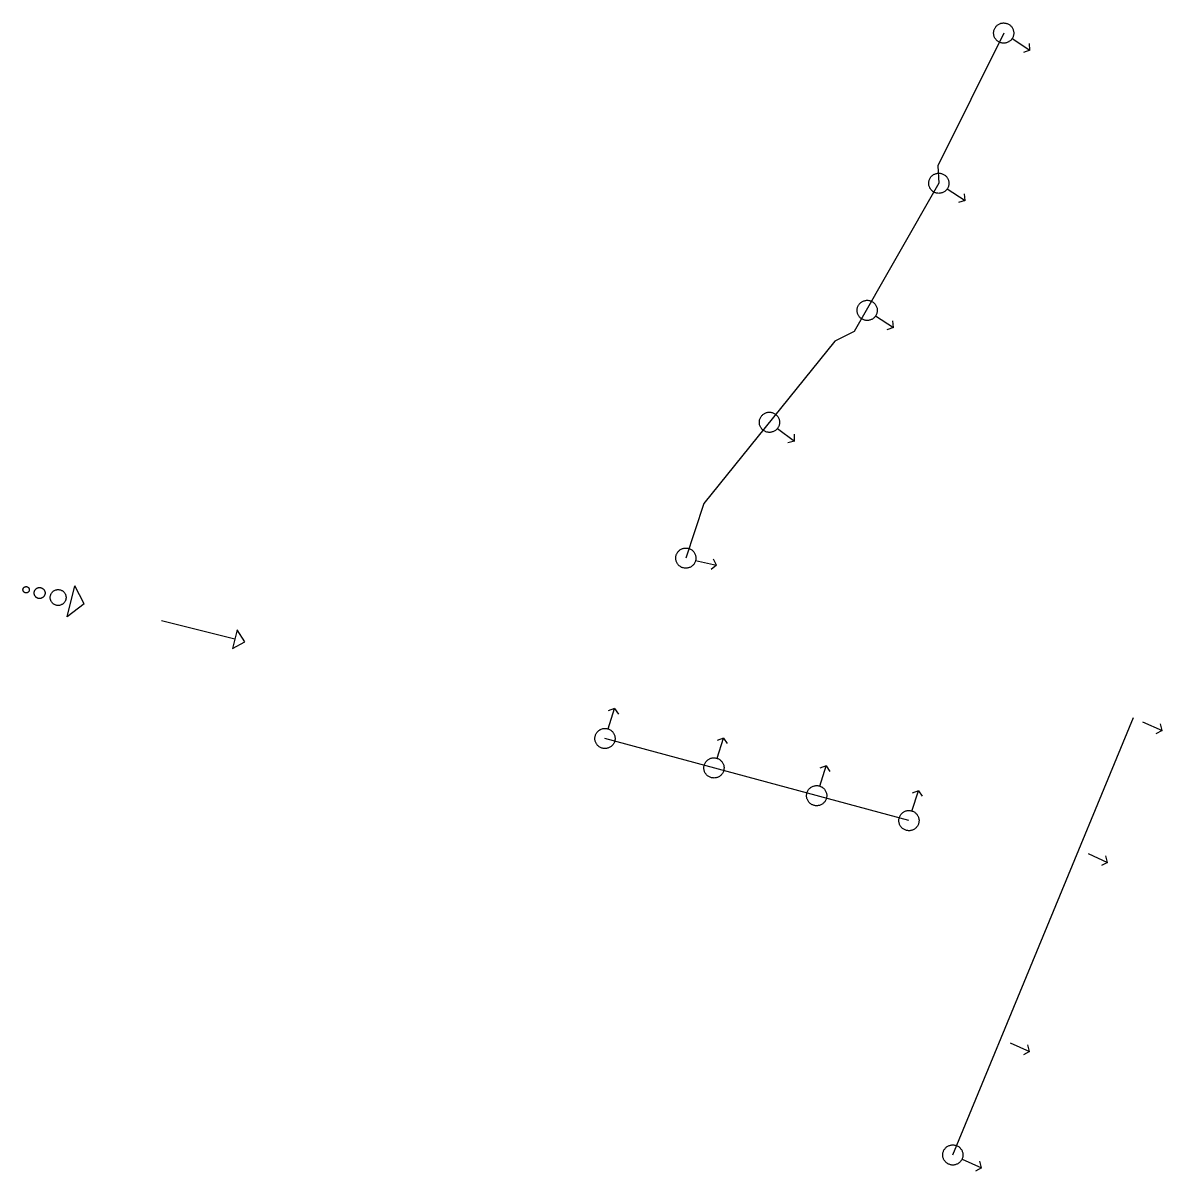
# Model space of a CAD drawing. Header units: inches. Extents: x 21905 to 29562, y 37649 to 43473.
# Drawn here: x 25834.7 to 26186.4, y 41821.8 to 42176.2 of the extents above; entities that cross this region are included whole.
import ezdxf

# ---------------------------------------------------------------- set-up
doc = ezdxf.new("R2010")
doc.units = ezdxf.units.IN
doc.header["$MEASUREMENT"] = 0

msp = doc.modelspace()

# ---------------------------------------------------------------- linework, layer by layer
for points in [[(26140.23, 42174.64), (26140.33, 42174.45), (26140.42, 42174.25), (26140.49, 42174.05), (26140.55, 42173.84), (26140.59, 42173.62), (26140.62, 42173.41), (26140.63, 42173.19), (26140.63, 42172.97), (26140.62, 42172.76), (26140.58, 42172.54), (26140.54, 42172.33), (26140.48, 42172.12), (26140.4, 42171.92), (26140.31, 42171.72), (26140.21, 42171.53), (26140.09, 42171.34), (26139.96, 42171.17), (26139.82, 42171), (26139.67, 42170.85), (26139.5, 42170.7), (26139.33, 42170.57), (26139.15, 42170.45), (26138.96, 42170.34), (26138.77, 42170.25), (26138.56, 42170.17), (26138.36, 42170.1), (26138.14, 42170.05), (26137.93, 42170.02), (26137.71, 42170), (26137.5, 42169.99), (26137.28, 42170), (26137.06, 42170.02), (26136.85, 42170.06), (26136.64, 42170.12), (26136.43, 42170.19), (26136.23, 42170.27), (26136.04, 42170.37), (26135.85, 42170.48), (26135.67, 42170.6), (26135.5, 42170.73), (26135.34, 42170.88), (26135.19, 42171.04), (26135.05, 42171.21), (26134.92, 42171.38), (26134.81, 42171.57), (26134.71, 42171.76), (26134.62, 42171.96), (26134.55, 42172.17), (26134.49, 42172.38), (26134.45, 42172.59), (26134.42, 42172.8), (26134.4, 42173.02), (26134.41, 42173.24), (26134.42, 42173.46), (26134.45, 42173.67), (26134.5, 42173.88), (26134.56, 42174.09), (26134.64, 42174.3), (26134.73, 42174.49), (26134.83, 42174.69), (26134.95, 42174.87), (26135.08, 42175.04), (26135.22, 42175.21), (26135.37, 42175.36), (26135.53, 42175.51), (26135.71, 42175.64), (26135.89, 42175.76), (26136.08, 42175.87), (26136.27, 42175.96), (26136.48, 42176.04), (26136.68, 42176.11), (26136.89, 42176.16), (26137.11, 42176.2), (26137.33, 42176.22), (26137.54, 42176.22), (26137.76, 42176.21), (26137.98, 42176.19), (26138.19, 42176.15), (26138.4, 42176.1), (26138.61, 42176.03), (26138.81, 42175.94), (26139, 42175.85), (26139.19, 42175.74), (26139.37, 42175.61), (26139.54, 42175.48), (26139.7, 42175.33), (26139.85, 42175.17), (26139.99, 42175.01), (26140.12, 42174.83), (26140.23, 42174.64)], [(26137.52, 42173.11), (26117.19, 42132.08), (26117.47, 42126.75), (26091.33, 42081.02), (26085.4, 42077.98), (26044.96, 42027.94), (26039.36, 42011.04)], [(26140.12, 42171.39), (26145.62, 42167.79)], [(26145.62, 42167.79), (26143.62, 42167.12)], [(26145.62, 42167.79), (26145.44, 42169.89)], [(26120.18, 42128.28), (26120.29, 42128.09), (26120.37, 42127.89), (26120.44, 42127.69), (26120.5, 42127.48), (26120.55, 42127.27), (26120.58, 42127.05), (26120.59, 42126.83), (26120.59, 42126.61), (26120.57, 42126.4), (26120.54, 42126.18), (26120.49, 42125.97), (26120.43, 42125.76), (26120.35, 42125.56), (26120.26, 42125.36), (26120.16, 42125.17), (26120.04, 42124.98), (26119.91, 42124.81), (26119.77, 42124.64), (26119.62, 42124.49), (26119.46, 42124.34), (26119.29, 42124.21), (26119.11, 42124.09), (26118.92, 42123.98), (26118.72, 42123.89), (26118.52, 42123.81), (26118.31, 42123.74), (26118.1, 42123.69), (26117.88, 42123.66), (26117.67, 42123.64), (26117.45, 42123.63), (26117.23, 42123.64), (26117.02, 42123.66), (26116.8, 42123.7), (26116.59, 42123.76), (26116.39, 42123.83), (26116.18, 42123.91), (26115.99, 42124.01), (26115.8, 42124.12), (26115.62, 42124.24), (26115.45, 42124.38), (26115.29, 42124.52), (26115.14, 42124.68), (26115, 42124.85), (26114.88, 42125.02), (26114.76, 42125.21), (26114.66, 42125.4), (26114.58, 42125.6), (26114.5, 42125.81), (26114.44, 42126.02), (26114.4, 42126.23), (26114.37, 42126.45), (26114.36, 42126.66), (26114.36, 42126.88), (26114.38, 42127.1), (26114.41, 42127.31), (26114.46, 42127.52), (26114.52, 42127.73), (26114.59, 42127.94), (26114.68, 42128.13), (26114.79, 42128.33), (26114.9, 42128.51), (26115.03, 42128.68), (26115.17, 42128.85), (26115.33, 42129.01), (26115.49, 42129.15), (26115.66, 42129.28), (26115.84, 42129.4), (26116.03, 42129.51), (26116.23, 42129.6), (26116.43, 42129.68), (26116.64, 42129.75), (26116.85, 42129.8), (26117.06, 42129.84), (26117.28, 42129.86), (26117.5, 42129.86), (26117.71, 42129.85), (26117.93, 42129.83), (26118.14, 42129.79), (26118.36, 42129.74), (26118.56, 42129.67), (26118.76, 42129.58), (26118.96, 42129.49), (26119.15, 42129.38), (26119.32, 42129.25), (26119.5, 42129.12), (26119.66, 42128.97), (26119.81, 42128.81), (26119.94, 42128.65), (26120.07, 42128.47), (26120.18, 42128.28)], [(26120.08, 42125.03), (26125.57, 42121.43)], [(26125.57, 42121.43), (26123.58, 42120.76)], [(26125.57, 42121.43), (26125.39, 42123.53)], [(26098.08, 42089.04), (26098.18, 42088.84), (26098.27, 42088.64), (26098.34, 42088.44), (26098.4, 42088.23), (26098.44, 42088.02), (26098.47, 42087.8), (26098.48, 42087.58), (26098.48, 42087.37), (26098.47, 42087.15), (26098.43, 42086.93), (26098.39, 42086.72), (26098.33, 42086.51), (26098.25, 42086.31), (26098.16, 42086.11), (26098.06, 42085.92), (26097.94, 42085.74), (26097.81, 42085.56), (26097.67, 42085.4), (26097.52, 42085.24), (26097.35, 42085.1), (26097.18, 42084.96), (26097, 42084.84), (26096.81, 42084.74), (26096.61, 42084.64), (26096.41, 42084.56), (26096.2, 42084.5), (26095.99, 42084.45), (26095.78, 42084.41), (26095.56, 42084.39), (26095.34, 42084.38), (26095.13, 42084.39), (26094.91, 42084.42), (26094.7, 42084.45), (26094.49, 42084.51), (26094.28, 42084.58), (26094.08, 42084.66), (26093.88, 42084.76), (26093.7, 42084.87), (26093.52, 42084.99), (26093.35, 42085.13), (26093.19, 42085.27), (26093.04, 42085.43), (26092.9, 42085.6), (26092.77, 42085.78), (26092.66, 42085.96), (26092.56, 42086.15), (26092.47, 42086.35), (26092.4, 42086.56), (26092.34, 42086.77), (26092.3, 42086.98), (26092.27, 42087.2), (26092.25, 42087.41), (26092.25, 42087.63), (26092.27, 42087.85), (26092.3, 42088.06), (26092.35, 42088.28), (26092.41, 42088.48), (26092.49, 42088.69), (26092.58, 42088.89), (26092.68, 42089.08), (26092.8, 42089.26), (26092.93, 42089.44), (26093.07, 42089.6), (26093.22, 42089.76), (26093.38, 42089.9), (26093.56, 42090.03), (26093.74, 42090.15), (26093.93, 42090.26), (26094.12, 42090.36), (26094.32, 42090.44), (26094.53, 42090.5), (26094.74, 42090.55), (26094.96, 42090.59), (26095.17, 42090.61), (26095.39, 42090.61), (26095.61, 42090.61), (26095.83, 42090.58), (26096.04, 42090.54), (26096.25, 42090.49), (26096.46, 42090.42), (26096.66, 42090.34), (26096.85, 42090.24), (26097.04, 42090.13), (26097.22, 42090.01), (26097.39, 42089.87), (26097.55, 42089.72), (26097.7, 42089.57), (26097.84, 42089.4), (26097.97, 42089.22), (26098.08, 42089.04)], [(26097.97, 42085.78), (26103.47, 42082.18)], [(26103.47, 42082.18), (26101.47, 42081.51)], [(26103.47, 42082.18), (26103.29, 42084.28)], [(26067.98, 42054.33), (26068.07, 42054.13), (26068.14, 42053.93), (26068.2, 42053.72), (26068.25, 42053.51), (26068.28, 42053.29), (26068.3, 42053.07), (26068.3, 42052.86), (26068.28, 42052.64), (26068.25, 42052.42), (26068.21, 42052.21), (26068.15, 42052), (26068.07, 42051.8), (26067.98, 42051.6), (26067.88, 42051.41), (26067.77, 42051.22), (26067.64, 42051.05), (26067.5, 42050.88), (26067.35, 42050.72), (26067.19, 42050.58), (26067.02, 42050.44), (26066.84, 42050.32), (26066.65, 42050.21), (26066.45, 42050.12), (26066.25, 42050.03), (26066.04, 42049.97), (26065.83, 42049.91), (26065.62, 42049.88), (26065.4, 42049.85), (26065.19, 42049.84), (26064.97, 42049.85), (26064.75, 42049.87), (26064.54, 42049.91), (26064.33, 42049.96), (26064.12, 42050.03), (26063.92, 42050.11), (26063.72, 42050.21), (26063.53, 42050.32), (26063.35, 42050.44), (26063.18, 42050.57), (26063.02, 42050.72), (26062.87, 42050.87), (26062.73, 42051.04), (26062.6, 42051.21), (26062.48, 42051.4), (26062.38, 42051.59), (26062.29, 42051.79), (26062.22, 42051.99), (26062.16, 42052.2), (26062.11, 42052.42), (26062.08, 42052.63), (26062.07, 42052.85), (26062.07, 42053.07), (26062.08, 42053.28), (26062.11, 42053.5), (26062.16, 42053.71), (26062.22, 42053.92), (26062.29, 42054.12), (26062.38, 42054.32), (26062.48, 42054.52), (26062.6, 42054.7), (26062.72, 42054.88), (26062.86, 42055.04), (26063.01, 42055.2), (26063.17, 42055.35), (26063.35, 42055.48), (26063.53, 42055.6), (26063.71, 42055.71), (26063.91, 42055.81), (26064.11, 42055.89), (26064.32, 42055.96), (26064.53, 42056.01), (26064.74, 42056.05), (26064.96, 42056.07), (26065.18, 42056.08), (26065.39, 42056.07), (26065.61, 42056.05), (26065.83, 42056.01), (26066.04, 42055.96), (26066.24, 42055.89), (26066.44, 42055.81), (26066.64, 42055.72), (26066.83, 42055.61), (26067.01, 42055.49), (26067.18, 42055.35), (26067.34, 42055.21), (26067.49, 42055.05), (26067.63, 42054.88), (26067.76, 42054.71), (26067.88, 42054.52), (26067.98, 42054.33)], [(26067.67, 42051.09), (26072.94, 42047.17)], [(26072.94, 42047.17), (26070.91, 42046.62)], [(26072.94, 42047.17), (26072.89, 42049.27)], [(26041.38, 42013.42), (26041.54, 42013.27), (26041.69, 42013.11), (26041.83, 42012.95), (26041.96, 42012.77), (26042.07, 42012.58), (26042.17, 42012.39), (26042.26, 42012.19), (26042.33, 42011.99), (26042.39, 42011.78), (26042.44, 42011.57), (26042.47, 42011.35), (26042.48, 42011.13), (26042.48, 42010.91), (26042.46, 42010.7), (26042.43, 42010.48), (26042.39, 42010.27), (26042.32, 42010.06), (26042.25, 42009.86), (26042.16, 42009.66), (26042.06, 42009.47), (26041.94, 42009.28), (26041.81, 42009.11), (26041.67, 42008.94), (26041.52, 42008.79), (26041.36, 42008.64), (26041.19, 42008.51), (26041, 42008.39), (26040.82, 42008.28), (26040.62, 42008.18), (26040.42, 42008.1), (26040.21, 42008.04), (26040, 42007.99), (26039.79, 42007.95), (26039.57, 42007.93), (26039.35, 42007.92), (26039.13, 42007.93), (26038.92, 42007.95), (26038.7, 42007.99), (26038.49, 42008.04), (26038.29, 42008.11), (26038.08, 42008.19), (26037.89, 42008.29), (26037.7, 42008.4), (26037.52, 42008.52), (26037.35, 42008.66), (26037.19, 42008.8), (26037.04, 42008.96), (26036.9, 42009.13), (26036.77, 42009.3), (26036.66, 42009.49), (26036.56, 42009.68), (26036.47, 42009.88), (26036.4, 42010.09), (26036.34, 42010.29), (26036.29, 42010.51), (26036.26, 42010.72), (26036.25, 42010.94), (26036.25, 42011.16), (26036.27, 42011.37), (26036.3, 42011.59), (26036.34, 42011.8), (26036.4, 42012.01), (26036.48, 42012.22), (26036.57, 42012.41), (26036.67, 42012.61), (26036.79, 42012.79), (26036.92, 42012.97), (26037.06, 42013.13), (26037.21, 42013.29), (26037.37, 42013.43), (26037.54, 42013.57), (26037.72, 42013.69), (26037.91, 42013.79), (26038.11, 42013.89), (26038.31, 42013.97), (26038.52, 42014.04), (26038.73, 42014.09), (26038.94, 42014.12), (26039.16, 42014.15), (26039.38, 42014.15), (26039.59, 42014.14), (26039.81, 42014.12), (26040.02, 42014.08), (26040.24, 42014.03), (26040.44, 42013.96), (26040.64, 42013.88), (26040.84, 42013.78), (26041.03, 42013.67), (26041.21, 42013.55), (26041.38, 42013.42)], [(26042.4, 42010.33), (26048.8, 42008.85)], [(26048.8, 42008.85), (26047.16, 42007.53)], [(26048.8, 42008.85), (26047.9, 42010.75)], [(25836.66, 42001.27), (25836.65, 42001.2), (25836.65, 42001.13), (25836.63, 42001.06), (25836.62, 42001), (25836.6, 42000.93), (25836.57, 42000.87), (25836.54, 42000.81), (25836.51, 42000.75), (25836.47, 42000.69), (25836.43, 42000.64), (25836.38, 42000.59), (25836.33, 42000.54), (25836.28, 42000.5), (25836.22, 42000.46), (25836.17, 42000.42), (25836.11, 42000.39), (25836.04, 42000.36), (25835.98, 42000.34), (25835.91, 42000.32), (25835.85, 42000.3), (25835.78, 42000.29), (25835.71, 42000.29), (25835.64, 42000.29), (25835.58, 42000.29), (25835.51, 42000.3), (25835.44, 42000.32), (25835.38, 42000.34), (25835.31, 42000.36), (25835.25, 42000.39), (25835.19, 42000.42), (25835.13, 42000.46), (25835.08, 42000.5), (25835.02, 42000.54), (25834.97, 42000.59), (25834.93, 42000.64), (25834.89, 42000.69), (25834.85, 42000.75), (25834.81, 42000.81), (25834.78, 42000.87), (25834.76, 42000.93), (25834.74, 42001), (25834.72, 42001.06), (25834.71, 42001.13), (25834.7, 42001.2), (25834.7, 42001.27), (25834.7, 42001.34), (25834.71, 42001.4), (25834.72, 42001.47), (25834.74, 42001.54), (25834.76, 42001.6), (25834.78, 42001.67), (25834.81, 42001.73), (25834.85, 42001.79), (25834.89, 42001.84), (25834.93, 42001.9), (25834.97, 42001.95), (25835.02, 42001.99), (25835.08, 42002.04), (25835.13, 42002.08), (25835.19, 42002.11), (25835.25, 42002.15), (25835.31, 42002.17), (25835.38, 42002.2), (25835.44, 42002.22), (25835.51, 42002.23), (25835.58, 42002.24), (25835.64, 42002.24), (25835.71, 42002.24), (25835.78, 42002.24), (25835.85, 42002.23), (25835.91, 42002.22), (25835.98, 42002.2), (25836.04, 42002.17), (25836.11, 42002.15), (25836.17, 42002.11), (25836.22, 42002.08), (25836.28, 42002.04), (25836.33, 42001.99), (25836.38, 42001.95), (25836.43, 42001.9), (25836.47, 42001.84), (25836.51, 42001.79), (25836.54, 42001.73), (25836.57, 42001.67), (25836.6, 42001.6), (25836.62, 42001.54), (25836.63, 42001.47), (25836.65, 42001.4), (25836.65, 42001.34), (25836.66, 42001.27)], [(25836.66, 42001.27), (25836.65, 42001.2), (25836.65, 42001.13), (25836.63, 42001.06), (25836.62, 42001), (25836.6, 42000.93), (25836.57, 42000.87), (25836.54, 42000.81), (25836.51, 42000.75), (25836.47, 42000.69), (25836.43, 42000.64), (25836.38, 42000.59), (25836.33, 42000.54), (25836.28, 42000.5), (25836.22, 42000.46), (25836.17, 42000.42), (25836.11, 42000.39), (25836.04, 42000.36), (25835.98, 42000.34), (25835.91, 42000.32), (25835.85, 42000.3), (25835.78, 42000.29), (25835.71, 42000.29), (25835.64, 42000.29), (25835.58, 42000.29), (25835.51, 42000.3), (25835.44, 42000.32), (25835.38, 42000.34), (25835.31, 42000.36), (25835.25, 42000.39), (25835.19, 42000.42), (25835.13, 42000.46), (25835.08, 42000.5), (25835.02, 42000.54), (25834.97, 42000.59), (25834.93, 42000.64), (25834.89, 42000.69), (25834.85, 42000.75), (25834.81, 42000.81), (25834.78, 42000.87), (25834.76, 42000.93), (25834.74, 42001), (25834.72, 42001.06), (25834.71, 42001.13), (25834.7, 42001.2), (25834.7, 42001.27), (25834.7, 42001.34), (25834.71, 42001.4), (25834.72, 42001.47), (25834.74, 42001.54), (25834.76, 42001.6), (25834.78, 42001.67), (25834.81, 42001.73), (25834.85, 42001.79), (25834.89, 42001.84), (25834.93, 42001.9), (25834.97, 42001.95), (25835.02, 42001.99), (25835.08, 42002.04), (25835.13, 42002.08), (25835.19, 42002.11), (25835.25, 42002.15), (25835.31, 42002.17), (25835.38, 42002.2), (25835.44, 42002.22), (25835.51, 42002.23), (25835.58, 42002.24), (25835.64, 42002.24), (25835.71, 42002.24), (25835.78, 42002.24), (25835.85, 42002.23), (25835.91, 42002.22), (25835.98, 42002.2), (25836.04, 42002.17), (25836.11, 42002.15), (25836.17, 42002.11), (25836.22, 42002.08), (25836.28, 42002.04), (25836.33, 42001.99), (25836.38, 42001.95), (25836.43, 42001.9), (25836.47, 42001.84), (25836.51, 42001.79), (25836.54, 42001.73), (25836.57, 42001.67), (25836.6, 42001.6), (25836.62, 42001.54), (25836.63, 42001.47), (25836.65, 42001.4), (25836.65, 42001.34), (25836.66, 42001.27)], [(25841.53, 42000.26), (25841.52, 42000.14), (25841.51, 42000.03), (25841.49, 41999.91), (25841.46, 41999.8), (25841.42, 41999.68), (25841.38, 41999.58), (25841.33, 41999.47), (25841.27, 41999.37), (25841.2, 41999.27), (25841.13, 41999.18), (25841.05, 41999.09), (25840.97, 41999.01), (25840.88, 41998.93), (25840.78, 41998.86), (25840.68, 41998.8), (25840.58, 41998.75), (25840.47, 41998.7), (25840.36, 41998.66), (25840.25, 41998.62), (25840.13, 41998.6), (25840.02, 41998.58), (25839.9, 41998.58), (25839.78, 41998.58), (25839.66, 41998.58), (25839.55, 41998.6), (25839.43, 41998.62), (25839.32, 41998.66), (25839.21, 41998.7), (25839.1, 41998.75), (25839, 41998.8), (25838.9, 41998.86), (25838.8, 41998.93), (25838.71, 41999.01), (25838.63, 41999.09), (25838.55, 41999.18), (25838.47, 41999.27), (25838.41, 41999.37), (25838.35, 41999.47), (25838.3, 41999.58), (25838.25, 41999.68), (25838.22, 41999.8), (25838.19, 41999.91), (25838.17, 42000.03), (25838.16, 42000.14), (25838.15, 42000.26), (25838.16, 42000.38), (25838.17, 42000.5), (25838.19, 42000.61), (25838.22, 42000.73), (25838.25, 42000.84), (25838.3, 42000.95), (25838.35, 42001.05), (25838.41, 42001.16), (25838.47, 42001.25), (25838.55, 42001.35), (25838.63, 42001.43), (25838.71, 42001.52), (25838.8, 42001.59), (25838.9, 42001.66), (25839, 42001.72), (25839.1, 42001.78), (25839.21, 42001.83), (25839.32, 42001.87), (25839.43, 42001.9), (25839.55, 42001.92), (25839.66, 42001.94), (25839.78, 42001.95), (25839.9, 42001.95), (25840.02, 42001.94), (25840.13, 42001.92), (25840.25, 42001.9), (25840.36, 42001.87), (25840.47, 42001.83), (25840.58, 42001.78), (25840.68, 42001.72), (25840.78, 42001.66), (25840.88, 42001.59), (25840.97, 42001.52), (25841.05, 42001.43), (25841.13, 42001.35), (25841.2, 42001.25), (25841.27, 42001.16), (25841.33, 42001.05), (25841.38, 42000.95), (25841.42, 42000.84), (25841.46, 42000.73), (25841.49, 42000.61), (25841.51, 42000.5), (25841.52, 42000.38), (25841.53, 42000.26)], [(25841.53, 42000.26), (25841.52, 42000.14), (25841.51, 42000.03), (25841.49, 41999.91), (25841.46, 41999.8), (25841.42, 41999.68), (25841.38, 41999.58), (25841.33, 41999.47), (25841.27, 41999.37), (25841.2, 41999.27), (25841.13, 41999.18), (25841.05, 41999.09), (25840.97, 41999.01), (25840.88, 41998.93), (25840.78, 41998.86), (25840.68, 41998.8), (25840.58, 41998.75), (25840.47, 41998.7), (25840.36, 41998.66), (25840.25, 41998.62), (25840.13, 41998.6), (25840.02, 41998.58), (25839.9, 41998.58), (25839.78, 41998.58), (25839.66, 41998.58), (25839.55, 41998.6), (25839.43, 41998.62), (25839.32, 41998.66), (25839.21, 41998.7), (25839.1, 41998.75), (25839, 41998.8), (25838.9, 41998.86), (25838.8, 41998.93), (25838.71, 41999.01), (25838.63, 41999.09), (25838.55, 41999.18), (25838.47, 41999.27), (25838.41, 41999.37), (25838.35, 41999.47), (25838.3, 41999.58), (25838.25, 41999.68), (25838.22, 41999.8), (25838.19, 41999.91), (25838.17, 42000.03), (25838.16, 42000.14), (25838.15, 42000.26), (25838.16, 42000.38), (25838.17, 42000.5), (25838.19, 42000.61), (25838.22, 42000.73), (25838.25, 42000.84), (25838.3, 42000.95), (25838.35, 42001.05), (25838.41, 42001.16), (25838.47, 42001.25), (25838.55, 42001.35), (25838.63, 42001.43), (25838.71, 42001.52), (25838.8, 42001.59), (25838.9, 42001.66), (25839, 42001.72), (25839.1, 42001.78), (25839.21, 42001.83), (25839.32, 42001.87), (25839.43, 42001.9), (25839.55, 42001.92), (25839.66, 42001.94), (25839.78, 42001.95), (25839.9, 42001.95), (25840.02, 42001.94), (25840.13, 42001.92), (25840.25, 42001.9), (25840.36, 42001.87), (25840.47, 42001.83), (25840.58, 42001.78), (25840.68, 42001.72), (25840.78, 42001.66), (25840.88, 42001.59), (25840.97, 42001.52), (25841.05, 42001.43), (25841.13, 42001.35), (25841.2, 42001.25), (25841.27, 42001.16), (25841.33, 42001.05), (25841.38, 42000.95), (25841.42, 42000.84), (25841.46, 42000.73), (25841.49, 42000.61), (25841.51, 42000.5), (25841.52, 42000.38), (25841.53, 42000.26)], [(25848.02, 41998.88), (25848.01, 41998.71), (25847.99, 41998.54), (25847.96, 41998.37), (25847.92, 41998.2), (25847.87, 41998.04), (25847.8, 41997.88), (25847.73, 41997.73), (25847.64, 41997.58), (25847.55, 41997.44), (25847.44, 41997.3), (25847.33, 41997.18), (25847.21, 41997.06), (25847.07, 41996.95), (25846.94, 41996.85), (25846.79, 41996.76), (25846.64, 41996.68), (25846.48, 41996.61), (25846.32, 41996.55), (25846.16, 41996.5), (25845.99, 41996.46), (25845.82, 41996.44), (25845.65, 41996.43), (25845.48, 41996.43), (25845.31, 41996.44), (25845.14, 41996.46), (25844.97, 41996.5), (25844.81, 41996.55), (25844.65, 41996.61), (25844.49, 41996.68), (25844.34, 41996.76), (25844.2, 41996.85), (25844.06, 41996.95), (25843.93, 41997.06), (25843.8, 41997.18), (25843.69, 41997.3), (25843.58, 41997.44), (25843.49, 41997.58), (25843.4, 41997.73), (25843.33, 41997.88), (25843.26, 41998.04), (25843.21, 41998.2), (25843.17, 41998.37), (25843.14, 41998.54), (25843.12, 41998.71), (25843.11, 41998.88), (25843.12, 41999.05), (25843.14, 41999.22), (25843.17, 41999.39), (25843.21, 41999.55), (25843.26, 41999.72), (25843.33, 41999.87), (25843.4, 42000.03), (25843.49, 42000.18), (25843.58, 42000.32), (25843.69, 42000.45), (25843.8, 42000.58), (25843.93, 42000.7), (25844.06, 42000.81), (25844.2, 42000.91), (25844.34, 42001), (25844.49, 42001.08), (25844.65, 42001.15), (25844.81, 42001.21), (25844.97, 42001.26), (25845.14, 42001.29), (25845.31, 42001.32), (25845.48, 42001.33), (25845.65, 42001.33), (25845.82, 42001.32), (25845.99, 42001.29), (25846.16, 42001.26), (25846.32, 42001.21), (25846.48, 42001.15), (25846.64, 42001.08), (25846.79, 42001), (25846.94, 42000.91), (25847.07, 42000.81), (25847.21, 42000.7), (25847.33, 42000.58), (25847.44, 42000.45), (25847.55, 42000.32), (25847.64, 42000.18), (25847.73, 42000.03), (25847.8, 41999.87), (25847.87, 41999.72), (25847.92, 41999.55), (25847.96, 41999.39), (25847.99, 41999.22), (25848.01, 41999.05), (25848.02, 41998.88)], [(25848.02, 41998.88), (25848.01, 41998.71), (25847.99, 41998.54), (25847.96, 41998.37), (25847.92, 41998.2), (25847.87, 41998.04), (25847.8, 41997.88), (25847.73, 41997.73), (25847.64, 41997.58), (25847.55, 41997.44), (25847.44, 41997.3), (25847.33, 41997.18), (25847.21, 41997.06), (25847.07, 41996.95), (25846.94, 41996.85), (25846.79, 41996.76), (25846.64, 41996.68), (25846.48, 41996.61), (25846.32, 41996.55), (25846.16, 41996.5), (25845.99, 41996.46), (25845.82, 41996.44), (25845.65, 41996.43), (25845.48, 41996.43), (25845.31, 41996.44), (25845.14, 41996.46), (25844.97, 41996.5), (25844.81, 41996.55), (25844.65, 41996.61), (25844.49, 41996.68), (25844.34, 41996.76), (25844.2, 41996.85), (25844.06, 41996.95), (25843.93, 41997.06), (25843.8, 41997.18), (25843.69, 41997.3), (25843.58, 41997.44), (25843.49, 41997.58), (25843.4, 41997.73), (25843.33, 41997.88), (25843.26, 41998.04), (25843.21, 41998.2), (25843.17, 41998.37), (25843.14, 41998.54), (25843.12, 41998.71), (25843.11, 41998.88), (25843.12, 41999.05), (25843.14, 41999.22), (25843.17, 41999.39), (25843.21, 41999.55), (25843.26, 41999.72), (25843.33, 41999.87), (25843.4, 42000.03), (25843.49, 42000.18), (25843.58, 42000.32), (25843.69, 42000.45), (25843.8, 42000.58), (25843.93, 42000.7), (25844.06, 42000.81), (25844.2, 42000.91), (25844.34, 42001), (25844.49, 42001.08), (25844.65, 42001.15), (25844.81, 42001.21), (25844.97, 42001.26), (25845.14, 42001.29), (25845.31, 42001.32), (25845.48, 42001.33), (25845.65, 42001.33), (25845.82, 42001.32), (25845.99, 42001.29), (25846.16, 42001.26), (25846.32, 42001.21), (25846.48, 42001.15), (25846.64, 42001.08), (25846.79, 42001), (25846.94, 42000.91), (25847.07, 42000.81), (25847.21, 42000.7), (25847.33, 42000.58), (25847.44, 42000.45), (25847.55, 42000.32), (25847.64, 42000.18), (25847.73, 42000.03), (25847.8, 41999.87), (25847.87, 41999.72), (25847.92, 41999.55), (25847.96, 41999.39), (25847.99, 41999.22), (25848.01, 41999.05), (25848.02, 41998.88)], [(25848.39, 41992.9), (25850.71, 42002.52)], [(25848.39, 41992.9), (25850.71, 42002.52)], [(25853.64, 41996.93), (25850.71, 42002.52)], [(25853.64, 41996.93), (25850.71, 42002.52)], [(25853.64, 41996.93), (25848.39, 41992.9)], [(25853.64, 41996.93), (25848.39, 41992.9)], [(25900.09, 41986.01), (25877.44, 41991.72)], [(25900.09, 41986.01), (25877.44, 41991.72)], [(25900.82, 41988.91), (25899.36, 41983.11), (25903.17, 41985.23), (25900.82, 41988.91)], [(25900.82, 41988.91), (25899.36, 41983.11), (25903.17, 41985.23), (25900.82, 41988.91)], [(26015.36, 41958.33), (26017.34, 41964.6)], [(26015.36, 41958.33), (26017.34, 41964.6)], [(26015.36, 41958.33), (26017.34, 41964.6)], [(26017.34, 41964.6), (26015.37, 41963.86)], [(26017.34, 41964.6), (26015.37, 41963.86)], [(26017.34, 41964.6), (26015.37, 41963.86)], [(26017.34, 41964.6), (26018.53, 41962.86)], [(26017.34, 41964.6), (26018.53, 41962.86)], [(26017.34, 41964.6), (26018.53, 41962.86)], [(26121.81, 41826.81), (26177.58, 41961.81)], [(26012.2, 41957.56), (26012.36, 41957.71), (26012.53, 41957.85), (26012.7, 41957.97), (26012.89, 41958.09), (26013.08, 41958.18), (26013.28, 41958.27), (26013.49, 41958.34), (26013.7, 41958.4), (26013.91, 41958.44), (26014.13, 41958.47), (26014.34, 41958.48), (26014.56, 41958.48), (26014.78, 41958.46), (26014.99, 41958.43), (26015.21, 41958.38), (26015.41, 41958.32), (26015.62, 41958.24), (26015.82, 41958.15), (26016.01, 41958.04), (26016.19, 41957.92), (26016.36, 41957.79), (26016.53, 41957.65), (26016.68, 41957.5), (26016.83, 41957.34), (26016.96, 41957.16), (26017.08, 41956.98), (26017.18, 41956.79), (26017.28, 41956.59), (26017.35, 41956.39), (26017.42, 41956.18), (26017.47, 41955.97), (26017.5, 41955.76), (26017.52, 41955.54), (26017.53, 41955.32), (26017.52, 41955.11), (26017.49, 41954.89), (26017.45, 41954.68), (26017.39, 41954.47), (26017.32, 41954.26), (26017.24, 41954.06), (26017.14, 41953.86), (26017.03, 41953.68), (26016.91, 41953.5), (26016.77, 41953.33), (26016.62, 41953.17), (26016.46, 41953.02), (26016.3, 41952.88), (26016.12, 41952.76), (26015.93, 41952.65), (26015.74, 41952.55), (26015.54, 41952.46), (26015.33, 41952.39), (26015.12, 41952.33), (26014.91, 41952.29), (26014.69, 41952.26), (26014.48, 41952.25), (26014.26, 41952.25), (26014.04, 41952.27), (26013.83, 41952.3), (26013.62, 41952.35), (26013.41, 41952.41), (26013.2, 41952.49), (26013.01, 41952.58), (26012.82, 41952.69), (26012.63, 41952.81), (26012.46, 41952.94), (26012.29, 41953.08), (26012.14, 41953.23), (26012, 41953.39), (26011.86, 41953.57), (26011.75, 41953.75), (26011.64, 41953.94), (26011.55, 41954.14), (26011.47, 41954.34), (26011.4, 41954.55), (26011.35, 41954.76), (26011.32, 41954.97), (26011.3, 41955.19), (26011.29, 41955.41), (26011.31, 41955.62), (26011.33, 41955.84), (26011.37, 41956.05), (26011.43, 41956.27), (26011.5, 41956.47), (26011.58, 41956.67), (26011.68, 41956.87), (26011.79, 41957.05), (26011.91, 41957.23), (26012.05, 41957.4), (26012.2, 41957.56)], [(26012.2, 41957.56), (26012.36, 41957.71), (26012.53, 41957.85), (26012.7, 41957.97), (26012.89, 41958.09), (26013.08, 41958.18), (26013.28, 41958.27), (26013.49, 41958.34), (26013.7, 41958.4), (26013.91, 41958.44), (26014.13, 41958.47), (26014.34, 41958.48), (26014.56, 41958.48), (26014.78, 41958.46), (26014.99, 41958.43), (26015.21, 41958.38), (26015.41, 41958.32), (26015.62, 41958.24), (26015.82, 41958.15), (26016.01, 41958.04), (26016.19, 41957.92), (26016.36, 41957.79), (26016.53, 41957.65), (26016.68, 41957.5), (26016.83, 41957.34), (26016.96, 41957.16), (26017.08, 41956.98), (26017.18, 41956.79), (26017.28, 41956.59), (26017.35, 41956.39), (26017.42, 41956.18), (26017.47, 41955.97), (26017.5, 41955.76), (26017.52, 41955.54), (26017.53, 41955.32), (26017.52, 41955.11), (26017.49, 41954.89), (26017.45, 41954.68), (26017.39, 41954.47), (26017.32, 41954.26), (26017.24, 41954.06), (26017.14, 41953.86), (26017.03, 41953.68), (26016.91, 41953.5), (26016.77, 41953.33), (26016.62, 41953.17), (26016.46, 41953.02), (26016.3, 41952.88), (26016.12, 41952.76), (26015.93, 41952.65), (26015.74, 41952.55), (26015.54, 41952.46), (26015.33, 41952.39), (26015.12, 41952.33), (26014.91, 41952.29), (26014.69, 41952.26), (26014.48, 41952.25), (26014.26, 41952.25), (26014.04, 41952.27), (26013.83, 41952.3), (26013.62, 41952.35), (26013.41, 41952.41), (26013.2, 41952.49), (26013.01, 41952.58), (26012.82, 41952.69), (26012.63, 41952.81), (26012.46, 41952.94), (26012.29, 41953.08), (26012.14, 41953.23), (26012, 41953.39), (26011.86, 41953.57), (26011.75, 41953.75), (26011.64, 41953.94), (26011.55, 41954.14), (26011.47, 41954.34), (26011.4, 41954.55), (26011.35, 41954.76), (26011.32, 41954.97), (26011.3, 41955.19), (26011.29, 41955.41), (26011.31, 41955.62), (26011.33, 41955.84), (26011.37, 41956.05), (26011.43, 41956.27), (26011.5, 41956.47), (26011.58, 41956.67), (26011.68, 41956.87), (26011.79, 41957.05), (26011.91, 41957.23), (26012.05, 41957.4), (26012.2, 41957.56)], [(26012.2, 41957.56), (26012.36, 41957.71), (26012.53, 41957.85), (26012.7, 41957.97), (26012.89, 41958.09), (26013.08, 41958.18), (26013.28, 41958.27), (26013.49, 41958.34), (26013.7, 41958.4), (26013.91, 41958.44), (26014.13, 41958.47), (26014.34, 41958.48), (26014.56, 41958.48), (26014.78, 41958.46), (26014.99, 41958.43), (26015.21, 41958.38), (26015.41, 41958.32), (26015.62, 41958.24), (26015.82, 41958.15), (26016.01, 41958.04), (26016.19, 41957.92), (26016.36, 41957.79), (26016.53, 41957.65), (26016.68, 41957.5), (26016.83, 41957.34), (26016.96, 41957.16), (26017.08, 41956.98), (26017.18, 41956.79), (26017.28, 41956.59), (26017.35, 41956.39), (26017.42, 41956.18), (26017.47, 41955.97), (26017.5, 41955.76), (26017.52, 41955.54), (26017.53, 41955.32), (26017.52, 41955.11), (26017.49, 41954.89), (26017.45, 41954.68), (26017.39, 41954.47), (26017.32, 41954.26), (26017.24, 41954.06), (26017.14, 41953.86), (26017.03, 41953.68), (26016.91, 41953.5), (26016.77, 41953.33), (26016.62, 41953.17), (26016.46, 41953.02), (26016.3, 41952.88), (26016.12, 41952.76), (26015.93, 41952.65), (26015.74, 41952.55), (26015.54, 41952.46), (26015.33, 41952.39), (26015.12, 41952.33), (26014.91, 41952.29), (26014.69, 41952.26), (26014.48, 41952.25), (26014.26, 41952.25), (26014.04, 41952.27), (26013.83, 41952.3), (26013.62, 41952.35), (26013.41, 41952.41), (26013.2, 41952.49), (26013.01, 41952.58), (26012.82, 41952.69), (26012.63, 41952.81), (26012.46, 41952.94), (26012.29, 41953.08), (26012.14, 41953.23), (26012, 41953.39), (26011.86, 41953.57), (26011.75, 41953.75), (26011.64, 41953.94), (26011.55, 41954.14), (26011.47, 41954.34), (26011.4, 41954.55), (26011.35, 41954.76), (26011.32, 41954.97), (26011.3, 41955.19), (26011.29, 41955.41), (26011.31, 41955.62), (26011.33, 41955.84), (26011.37, 41956.05), (26011.43, 41956.27), (26011.5, 41956.47), (26011.58, 41956.67), (26011.68, 41956.87), (26011.79, 41957.05), (26011.91, 41957.23), (26012.05, 41957.4), (26012.2, 41957.56)], [(26180.42, 41960.52), (26186.41, 41957.82)], [(26186.41, 41957.82), (26185.9, 41959.87)], [(26108.25, 41930.01), (26014.41, 41955.37)], [(26108.25, 41930.01), (26014.41, 41955.37)], [(26108.25, 41930.01), (26014.41, 41955.37)], [(26049, 41949.25), (26050.98, 41955.51)], [(26049, 41949.25), (26050.98, 41955.51)], [(26049, 41949.25), (26050.98, 41955.51)], [(26050.98, 41955.51), (26049.01, 41954.77)], [(26050.98, 41955.51), (26049.01, 41954.77)], [(26050.98, 41955.51), (26049.01, 41954.77)], [(26050.98, 41955.51), (26052.17, 41953.77)], [(26050.98, 41955.51), (26052.17, 41953.77)], [(26050.98, 41955.51), (26052.17, 41953.77)], [(26186.41, 41957.82), (26184.54, 41956.84)], [(26045.84, 41948.47), (26045.99, 41948.62), (26046.16, 41948.76), (26046.34, 41948.89), (26046.53, 41949), (26046.72, 41949.1), (26046.92, 41949.18), (26047.13, 41949.26), (26047.34, 41949.31), (26047.55, 41949.35), (26047.76, 41949.38), (26047.98, 41949.39), (26048.2, 41949.39), (26048.42, 41949.37), (26048.63, 41949.34), (26048.84, 41949.29), (26049.05, 41949.23), (26049.26, 41949.15), (26049.45, 41949.06), (26049.64, 41948.96), (26049.83, 41948.84), (26050, 41948.71), (26050.17, 41948.57), (26050.32, 41948.41), (26050.46, 41948.25), (26050.59, 41948.08), (26050.71, 41947.89), (26050.82, 41947.7), (26050.91, 41947.51), (26050.99, 41947.3), (26051.06, 41947.1), (26051.11, 41946.88), (26051.14, 41946.67), (26051.16, 41946.45), (26051.16, 41946.24), (26051.15, 41946.02), (26051.13, 41945.8), (26051.09, 41945.59), (26051.03, 41945.38), (26050.96, 41945.17), (26050.88, 41944.97), (26050.78, 41944.78), (26050.67, 41944.59), (26050.54, 41944.41), (26050.41, 41944.24), (26050.26, 41944.08), (26050.1, 41943.93), (26049.93, 41943.8), (26049.76, 41943.67), (26049.57, 41943.56), (26049.38, 41943.46), (26049.18, 41943.37), (26048.97, 41943.3), (26048.76, 41943.24), (26048.55, 41943.2), (26048.33, 41943.17), (26048.11, 41943.16), (26047.9, 41943.17), (26047.68, 41943.18), (26047.47, 41943.22), (26047.25, 41943.26), (26047.05, 41943.33), (26046.84, 41943.4), (26046.64, 41943.5), (26046.45, 41943.6), (26046.27, 41943.72), (26046.1, 41943.85), (26045.93, 41943.99), (26045.78, 41944.14), (26045.63, 41944.31), (26045.5, 41944.48), (26045.38, 41944.66), (26045.28, 41944.85), (26045.18, 41945.05), (26045.11, 41945.25), (26045.04, 41945.46), (26044.99, 41945.67), (26044.96, 41945.89), (26044.94, 41946.1), (26044.93, 41946.32), (26044.94, 41946.54), (26044.97, 41946.75), (26045.01, 41946.97), (26045.06, 41947.18), (26045.13, 41947.38), (26045.22, 41947.58), (26045.32, 41947.78), (26045.43, 41947.97), (26045.55, 41948.14), (26045.69, 41948.31), (26045.84, 41948.47)], [(26045.84, 41948.47), (26045.99, 41948.62), (26046.16, 41948.76), (26046.34, 41948.89), (26046.53, 41949), (26046.72, 41949.1), (26046.92, 41949.18), (26047.13, 41949.26), (26047.34, 41949.31), (26047.55, 41949.35), (26047.76, 41949.38), (26047.98, 41949.39), (26048.2, 41949.39), (26048.42, 41949.37), (26048.63, 41949.34), (26048.84, 41949.29), (26049.05, 41949.23), (26049.26, 41949.15), (26049.45, 41949.06), (26049.64, 41948.96), (26049.83, 41948.84), (26050, 41948.71), (26050.17, 41948.57), (26050.32, 41948.41), (26050.46, 41948.25), (26050.59, 41948.08), (26050.71, 41947.89), (26050.82, 41947.7), (26050.91, 41947.51), (26050.99, 41947.3), (26051.06, 41947.1), (26051.11, 41946.88), (26051.14, 41946.67), (26051.16, 41946.45), (26051.16, 41946.24), (26051.15, 41946.02), (26051.13, 41945.8), (26051.09, 41945.59), (26051.03, 41945.38), (26050.96, 41945.17), (26050.88, 41944.97), (26050.78, 41944.78), (26050.67, 41944.59), (26050.54, 41944.41), (26050.41, 41944.24), (26050.26, 41944.08), (26050.1, 41943.93), (26049.93, 41943.8), (26049.76, 41943.67), (26049.57, 41943.56), (26049.38, 41943.46), (26049.18, 41943.37), (26048.97, 41943.3), (26048.76, 41943.24), (26048.55, 41943.2), (26048.33, 41943.17), (26048.11, 41943.16), (26047.9, 41943.17), (26047.68, 41943.18), (26047.47, 41943.22), (26047.25, 41943.26), (26047.05, 41943.33), (26046.84, 41943.4), (26046.64, 41943.5), (26046.45, 41943.6), (26046.27, 41943.72), (26046.1, 41943.85), (26045.93, 41943.99), (26045.78, 41944.14), (26045.63, 41944.31), (26045.5, 41944.48), (26045.38, 41944.66), (26045.28, 41944.85), (26045.18, 41945.05), (26045.11, 41945.25), (26045.04, 41945.46), (26044.99, 41945.67), (26044.96, 41945.89), (26044.94, 41946.1), (26044.93, 41946.32), (26044.94, 41946.54), (26044.97, 41946.75), (26045.01, 41946.97), (26045.06, 41947.18), (26045.13, 41947.38), (26045.22, 41947.58), (26045.32, 41947.78), (26045.43, 41947.97), (26045.55, 41948.14), (26045.69, 41948.31), (26045.84, 41948.47)], [(26045.84, 41948.47), (26045.99, 41948.62), (26046.16, 41948.76), (26046.34, 41948.89), (26046.53, 41949), (26046.72, 41949.1), (26046.92, 41949.18), (26047.13, 41949.26), (26047.34, 41949.31), (26047.55, 41949.35), (26047.76, 41949.38), (26047.98, 41949.39), (26048.2, 41949.39), (26048.42, 41949.37), (26048.63, 41949.34), (26048.84, 41949.29), (26049.05, 41949.23), (26049.26, 41949.15), (26049.45, 41949.06), (26049.64, 41948.96), (26049.83, 41948.84), (26050, 41948.71), (26050.17, 41948.57), (26050.32, 41948.41), (26050.46, 41948.25), (26050.59, 41948.08), (26050.71, 41947.89), (26050.82, 41947.7), (26050.91, 41947.51), (26050.99, 41947.3), (26051.06, 41947.1), (26051.11, 41946.88), (26051.14, 41946.67), (26051.16, 41946.45), (26051.16, 41946.24), (26051.15, 41946.02), (26051.13, 41945.8), (26051.09, 41945.59), (26051.03, 41945.38), (26050.96, 41945.17), (26050.88, 41944.97), (26050.78, 41944.78), (26050.67, 41944.59), (26050.54, 41944.41), (26050.41, 41944.24), (26050.26, 41944.08), (26050.1, 41943.93), (26049.93, 41943.8), (26049.76, 41943.67), (26049.57, 41943.56), (26049.38, 41943.46), (26049.18, 41943.37), (26048.97, 41943.3), (26048.76, 41943.24), (26048.55, 41943.2), (26048.33, 41943.17), (26048.11, 41943.16), (26047.9, 41943.17), (26047.68, 41943.18), (26047.47, 41943.22), (26047.25, 41943.26), (26047.05, 41943.33), (26046.84, 41943.4), (26046.64, 41943.5), (26046.45, 41943.6), (26046.27, 41943.72), (26046.1, 41943.85), (26045.93, 41943.99), (26045.78, 41944.14), (26045.63, 41944.31), (26045.5, 41944.48), (26045.38, 41944.66), (26045.28, 41944.85), (26045.18, 41945.05), (26045.11, 41945.25), (26045.04, 41945.46), (26044.99, 41945.67), (26044.96, 41945.89), (26044.94, 41946.1), (26044.93, 41946.32), (26044.94, 41946.54), (26044.97, 41946.75), (26045.01, 41946.97), (26045.06, 41947.18), (26045.13, 41947.38), (26045.22, 41947.58), (26045.32, 41947.78), (26045.43, 41947.97), (26045.55, 41948.14), (26045.69, 41948.31), (26045.84, 41948.47)], [(26080.71, 41940.68), (26082.7, 41946.94)], [(26080.71, 41940.68), (26082.7, 41946.94)], [(26080.71, 41940.68), (26082.7, 41946.94)], [(26082.7, 41946.94), (26080.72, 41946.2)], [(26082.7, 41946.94), (26080.72, 41946.2)], [(26082.7, 41946.94), (26080.72, 41946.2)], [(26082.7, 41946.94), (26083.88, 41945.2)], [(26082.7, 41946.94), (26083.88, 41945.2)], [(26082.7, 41946.94), (26083.88, 41945.2)], [(26077.55, 41939.91), (26077.71, 41940.05), (26077.88, 41940.19), (26078.06, 41940.32), (26078.24, 41940.43), (26078.44, 41940.53), (26078.64, 41940.62), (26078.84, 41940.69), (26079.05, 41940.74), (26079.27, 41940.79), (26079.48, 41940.81), (26079.7, 41940.83), (26079.92, 41940.82), (26080.13, 41940.81), (26080.35, 41940.77), (26080.56, 41940.72), (26080.77, 41940.66), (26080.97, 41940.58), (26081.17, 41940.49), (26081.36, 41940.39), (26081.54, 41940.27), (26081.72, 41940.14), (26081.88, 41940), (26082.04, 41939.84), (26082.18, 41939.68), (26082.31, 41939.51), (26082.43, 41939.33), (26082.54, 41939.14), (26082.63, 41938.94), (26082.71, 41938.74), (26082.77, 41938.53), (26082.82, 41938.32), (26082.86, 41938.1), (26082.88, 41937.89), (26082.88, 41937.67), (26082.87, 41937.45), (26082.84, 41937.23), (26082.8, 41937.02), (26082.75, 41936.81), (26082.68, 41936.6), (26082.59, 41936.4), (26082.5, 41936.21), (26082.38, 41936.02), (26082.26, 41935.84), (26082.12, 41935.67), (26081.98, 41935.52), (26081.82, 41935.37), (26081.65, 41935.23), (26081.47, 41935.1), (26081.29, 41934.99), (26081.09, 41934.89), (26080.89, 41934.81), (26080.69, 41934.73), (26080.48, 41934.68), (26080.26, 41934.63), (26080.05, 41934.61), (26079.83, 41934.59), (26079.61, 41934.6), (26079.4, 41934.62), (26079.18, 41934.65), (26078.97, 41934.7), (26078.76, 41934.76), (26078.56, 41934.84), (26078.36, 41934.93), (26078.17, 41935.03), (26077.99, 41935.15), (26077.81, 41935.28), (26077.65, 41935.42), (26077.49, 41935.58), (26077.35, 41935.74), (26077.22, 41935.91), (26077.1, 41936.1), (26076.99, 41936.28), (26076.9, 41936.48), (26076.82, 41936.68), (26076.76, 41936.89), (26076.71, 41937.1), (26076.67, 41937.32), (26076.65, 41937.54), (26076.65, 41937.75), (26076.66, 41937.97), (26076.68, 41938.19), (26076.73, 41938.4), (26076.78, 41938.61), (26076.85, 41938.82), (26076.93, 41939.02), (26077.03, 41939.21), (26077.14, 41939.4), (26077.27, 41939.58), (26077.4, 41939.75), (26077.55, 41939.91)], [(26077.55, 41939.91), (26077.71, 41940.05), (26077.88, 41940.19), (26078.06, 41940.32), (26078.24, 41940.43), (26078.44, 41940.53), (26078.64, 41940.62), (26078.84, 41940.69), (26079.05, 41940.74), (26079.27, 41940.79), (26079.48, 41940.81), (26079.7, 41940.83), (26079.92, 41940.82), (26080.13, 41940.81), (26080.35, 41940.77), (26080.56, 41940.72), (26080.77, 41940.66), (26080.97, 41940.58), (26081.17, 41940.49), (26081.36, 41940.39), (26081.54, 41940.27), (26081.72, 41940.14), (26081.88, 41940), (26082.04, 41939.84), (26082.18, 41939.68), (26082.31, 41939.51), (26082.43, 41939.33), (26082.54, 41939.14), (26082.63, 41938.94), (26082.71, 41938.74), (26082.77, 41938.53), (26082.82, 41938.32), (26082.86, 41938.1), (26082.88, 41937.89), (26082.88, 41937.67), (26082.87, 41937.45), (26082.84, 41937.23), (26082.8, 41937.02), (26082.75, 41936.81), (26082.68, 41936.6), (26082.59, 41936.4), (26082.5, 41936.21), (26082.38, 41936.02), (26082.26, 41935.84), (26082.12, 41935.67), (26081.98, 41935.52), (26081.82, 41935.37), (26081.65, 41935.23), (26081.47, 41935.1), (26081.29, 41934.99), (26081.09, 41934.89), (26080.89, 41934.81), (26080.69, 41934.73), (26080.48, 41934.68), (26080.26, 41934.63), (26080.05, 41934.61), (26079.83, 41934.59), (26079.61, 41934.6), (26079.4, 41934.62), (26079.18, 41934.65), (26078.97, 41934.7), (26078.76, 41934.76), (26078.56, 41934.84), (26078.36, 41934.93), (26078.17, 41935.03), (26077.99, 41935.15), (26077.81, 41935.28), (26077.65, 41935.42), (26077.49, 41935.58), (26077.35, 41935.74), (26077.22, 41935.91), (26077.1, 41936.1), (26076.99, 41936.28), (26076.9, 41936.48), (26076.82, 41936.68), (26076.76, 41936.89), (26076.71, 41937.1), (26076.67, 41937.32), (26076.65, 41937.54), (26076.65, 41937.75), (26076.66, 41937.97), (26076.68, 41938.19), (26076.73, 41938.4), (26076.78, 41938.61), (26076.85, 41938.82), (26076.93, 41939.02), (26077.03, 41939.21), (26077.14, 41939.4), (26077.27, 41939.58), (26077.4, 41939.75), (26077.55, 41939.91)], [(26077.55, 41939.91), (26077.71, 41940.05), (26077.88, 41940.19), (26078.06, 41940.32), (26078.24, 41940.43), (26078.44, 41940.53), (26078.64, 41940.62), (26078.84, 41940.69), (26079.05, 41940.74), (26079.27, 41940.79), (26079.48, 41940.81), (26079.7, 41940.83), (26079.92, 41940.82), (26080.13, 41940.81), (26080.35, 41940.77), (26080.56, 41940.72), (26080.77, 41940.66), (26080.97, 41940.58), (26081.17, 41940.49), (26081.36, 41940.39), (26081.54, 41940.27), (26081.72, 41940.14), (26081.88, 41940), (26082.04, 41939.84), (26082.18, 41939.68), (26082.31, 41939.51), (26082.43, 41939.33), (26082.54, 41939.14), (26082.63, 41938.94), (26082.71, 41938.74), (26082.77, 41938.53), (26082.82, 41938.32), (26082.86, 41938.1), (26082.88, 41937.89), (26082.88, 41937.67), (26082.87, 41937.45), (26082.84, 41937.23), (26082.8, 41937.02), (26082.75, 41936.81), (26082.68, 41936.6), (26082.59, 41936.4), (26082.5, 41936.21), (26082.38, 41936.02), (26082.26, 41935.84), (26082.12, 41935.67), (26081.98, 41935.52), (26081.82, 41935.37), (26081.65, 41935.23), (26081.47, 41935.1), (26081.29, 41934.99), (26081.09, 41934.89), (26080.89, 41934.81), (26080.69, 41934.73), (26080.48, 41934.68), (26080.26, 41934.63), (26080.05, 41934.61), (26079.83, 41934.59), (26079.61, 41934.6), (26079.4, 41934.62), (26079.18, 41934.65), (26078.97, 41934.7), (26078.76, 41934.76), (26078.56, 41934.84), (26078.36, 41934.93), (26078.17, 41935.03), (26077.99, 41935.15), (26077.81, 41935.28), (26077.65, 41935.42), (26077.49, 41935.58), (26077.35, 41935.74), (26077.22, 41935.91), (26077.1, 41936.1), (26076.99, 41936.28), (26076.9, 41936.48), (26076.82, 41936.68), (26076.76, 41936.89), (26076.71, 41937.1), (26076.67, 41937.32), (26076.65, 41937.54), (26076.65, 41937.75), (26076.66, 41937.97), (26076.68, 41938.19), (26076.73, 41938.4), (26076.78, 41938.61), (26076.85, 41938.82), (26076.93, 41939.02), (26077.03, 41939.21), (26077.14, 41939.4), (26077.27, 41939.58), (26077.4, 41939.75), (26077.55, 41939.91)], [(26109.2, 41932.98), (26111.18, 41939.25)], [(26109.2, 41932.98), (26111.18, 41939.25)], [(26109.2, 41932.98), (26111.18, 41939.25)], [(26111.18, 41939.25), (26109.21, 41938.51)], [(26111.18, 41939.25), (26109.21, 41938.51)], [(26111.18, 41939.25), (26109.21, 41938.51)], [(26111.18, 41939.25), (26112.37, 41937.51)], [(26111.18, 41939.25), (26112.37, 41937.51)], [(26111.18, 41939.25), (26112.37, 41937.51)], [(26106.04, 41932.21), (26106.2, 41932.36), (26106.37, 41932.5), (26106.55, 41932.62), (26106.73, 41932.73), (26106.93, 41932.83), (26107.13, 41932.92), (26107.33, 41932.99), (26107.54, 41933.05), (26107.75, 41933.09), (26107.97, 41933.12), (26108.19, 41933.13), (26108.4, 41933.13), (26108.62, 41933.11), (26108.84, 41933.08), (26109.05, 41933.03), (26109.26, 41932.97), (26109.46, 41932.89), (26109.66, 41932.8), (26109.85, 41932.69), (26110.03, 41932.57), (26110.21, 41932.44), (26110.37, 41932.3), (26110.52, 41932.15), (26110.67, 41931.99), (26110.8, 41931.81), (26110.92, 41931.63), (26111.02, 41931.44), (26111.12, 41931.24), (26111.2, 41931.04), (26111.26, 41930.83), (26111.31, 41930.62), (26111.35, 41930.41), (26111.37, 41930.19), (26111.37, 41929.97), (26111.36, 41929.75), (26111.33, 41929.54), (26111.29, 41929.32), (26111.24, 41929.11), (26111.17, 41928.91), (26111.08, 41928.71), (26110.99, 41928.51), (26110.87, 41928.33), (26110.75, 41928.15), (26110.61, 41927.98), (26110.47, 41927.82), (26110.31, 41927.67), (26110.14, 41927.53), (26109.96, 41927.41), (26109.77, 41927.29), (26109.58, 41927.19), (26109.38, 41927.11), (26109.18, 41927.04), (26108.97, 41926.98), (26108.75, 41926.94), (26108.54, 41926.91), (26108.32, 41926.9), (26108.1, 41926.9), (26107.89, 41926.92), (26107.67, 41926.95), (26107.46, 41927), (26107.25, 41927.06), (26107.05, 41927.14), (26106.85, 41927.23), (26106.66, 41927.34), (26106.48, 41927.45), (26106.3, 41927.58), (26106.14, 41927.73), (26105.98, 41927.88), (26105.84, 41928.04), (26105.71, 41928.22), (26105.59, 41928.4), (26105.48, 41928.59), (26105.39, 41928.79), (26105.31, 41928.99), (26105.25, 41929.2), (26105.2, 41929.41), (26105.16, 41929.62), (26105.14, 41929.84), (26105.14, 41930.06), (26105.15, 41930.27), (26105.17, 41930.49), (26105.21, 41930.7), (26105.27, 41930.91), (26105.34, 41931.12), (26105.42, 41931.32), (26105.52, 41931.51), (26105.63, 41931.7), (26105.76, 41931.88), (26105.89, 41932.05), (26106.04, 41932.21)], [(26106.04, 41932.21), (26106.2, 41932.36), (26106.37, 41932.5), (26106.55, 41932.62), (26106.73, 41932.73), (26106.93, 41932.83), (26107.13, 41932.92), (26107.33, 41932.99), (26107.54, 41933.05), (26107.75, 41933.09), (26107.97, 41933.12), (26108.19, 41933.13), (26108.4, 41933.13), (26108.62, 41933.11), (26108.84, 41933.08), (26109.05, 41933.03), (26109.26, 41932.97), (26109.46, 41932.89), (26109.66, 41932.8), (26109.85, 41932.69), (26110.03, 41932.57), (26110.21, 41932.44), (26110.37, 41932.3), (26110.52, 41932.15), (26110.67, 41931.99), (26110.8, 41931.81), (26110.92, 41931.63), (26111.02, 41931.44), (26111.12, 41931.24), (26111.2, 41931.04), (26111.26, 41930.83), (26111.31, 41930.62), (26111.35, 41930.41), (26111.37, 41930.19), (26111.37, 41929.97), (26111.36, 41929.75), (26111.33, 41929.54), (26111.29, 41929.32), (26111.24, 41929.11), (26111.17, 41928.91), (26111.08, 41928.71), (26110.99, 41928.51), (26110.87, 41928.33), (26110.75, 41928.15), (26110.61, 41927.98), (26110.47, 41927.82), (26110.31, 41927.67), (26110.14, 41927.53), (26109.96, 41927.41), (26109.77, 41927.29), (26109.58, 41927.19), (26109.38, 41927.11), (26109.18, 41927.04), (26108.97, 41926.98), (26108.75, 41926.94), (26108.54, 41926.91), (26108.32, 41926.9), (26108.1, 41926.9), (26107.89, 41926.92), (26107.67, 41926.95), (26107.46, 41927), (26107.25, 41927.06), (26107.05, 41927.14), (26106.85, 41927.23), (26106.66, 41927.34), (26106.48, 41927.45), (26106.3, 41927.58), (26106.14, 41927.73), (26105.98, 41927.88), (26105.84, 41928.04), (26105.71, 41928.22), (26105.59, 41928.4), (26105.48, 41928.59), (26105.39, 41928.79), (26105.31, 41928.99), (26105.25, 41929.2), (26105.2, 41929.41), (26105.16, 41929.62), (26105.14, 41929.84), (26105.14, 41930.06), (26105.15, 41930.27), (26105.17, 41930.49), (26105.21, 41930.7), (26105.27, 41930.91), (26105.34, 41931.12), (26105.42, 41931.32), (26105.52, 41931.51), (26105.63, 41931.7), (26105.76, 41931.88), (26105.89, 41932.05), (26106.04, 41932.21)], [(26106.04, 41932.21), (26106.2, 41932.36), (26106.37, 41932.5), (26106.55, 41932.62), (26106.73, 41932.73), (26106.93, 41932.83), (26107.13, 41932.92), (26107.33, 41932.99), (26107.54, 41933.05), (26107.75, 41933.09), (26107.97, 41933.12), (26108.19, 41933.13), (26108.4, 41933.13), (26108.62, 41933.11), (26108.84, 41933.08), (26109.05, 41933.03), (26109.26, 41932.97), (26109.46, 41932.89), (26109.66, 41932.8), (26109.85, 41932.69), (26110.03, 41932.57), (26110.21, 41932.44), (26110.37, 41932.3), (26110.52, 41932.15), (26110.67, 41931.99), (26110.8, 41931.81), (26110.92, 41931.63), (26111.02, 41931.44), (26111.12, 41931.24), (26111.2, 41931.04), (26111.26, 41930.83), (26111.31, 41930.62), (26111.35, 41930.41), (26111.37, 41930.19), (26111.37, 41929.97), (26111.36, 41929.75), (26111.33, 41929.54), (26111.29, 41929.32), (26111.24, 41929.11), (26111.17, 41928.91), (26111.08, 41928.71), (26110.99, 41928.51), (26110.87, 41928.33), (26110.75, 41928.15), (26110.61, 41927.98), (26110.47, 41927.82), (26110.31, 41927.67), (26110.14, 41927.53), (26109.96, 41927.41), (26109.77, 41927.29), (26109.58, 41927.19), (26109.38, 41927.11), (26109.18, 41927.04), (26108.97, 41926.98), (26108.75, 41926.94), (26108.54, 41926.91), (26108.32, 41926.9), (26108.1, 41926.9), (26107.89, 41926.92), (26107.67, 41926.95), (26107.46, 41927), (26107.25, 41927.06), (26107.05, 41927.14), (26106.85, 41927.23), (26106.66, 41927.34), (26106.48, 41927.45), (26106.3, 41927.58), (26106.14, 41927.73), (26105.98, 41927.88), (26105.84, 41928.04), (26105.71, 41928.22), (26105.59, 41928.4), (26105.48, 41928.59), (26105.39, 41928.79), (26105.31, 41928.99), (26105.25, 41929.2), (26105.2, 41929.41), (26105.16, 41929.62), (26105.14, 41929.84), (26105.14, 41930.06), (26105.15, 41930.27), (26105.17, 41930.49), (26105.21, 41930.7), (26105.27, 41930.91), (26105.34, 41931.12), (26105.42, 41931.32), (26105.52, 41931.51), (26105.63, 41931.7), (26105.76, 41931.88), (26105.89, 41932.05), (26106.04, 41932.21)], [(26163.61, 41919.83), (26169.6, 41917.13)], [(26169.6, 41917.13), (26169.09, 41919.18)], [(26169.6, 41917.13), (26167.73, 41916.16)], [(26139.48, 41861.41), (26145.47, 41858.72)], [(26145.47, 41858.72), (26143.6, 41857.74)], [(26145.47, 41858.72), (26144.96, 41860.76)], [(26124.93, 41826.81), (26124.92, 41826.59), (26124.9, 41826.38), (26124.86, 41826.16), (26124.81, 41825.95), (26124.74, 41825.74), (26124.66, 41825.54), (26124.56, 41825.35), (26124.45, 41825.16), (26124.33, 41824.98), (26124.2, 41824.81), (26124.05, 41824.65), (26123.9, 41824.49), (26123.73, 41824.35), (26123.55, 41824.23), (26123.37, 41824.11), (26123.18, 41824.01), (26122.98, 41823.92), (26122.77, 41823.85), (26122.56, 41823.79), (26122.35, 41823.74), (26122.14, 41823.71), (26121.92, 41823.7), (26121.7, 41823.7), (26121.48, 41823.71), (26121.27, 41823.74), (26121.06, 41823.79), (26120.85, 41823.85), (26120.64, 41823.92), (26120.44, 41824.01), (26120.25, 41824.11), (26120.07, 41824.23), (26119.89, 41824.35), (26119.73, 41824.49), (26119.57, 41824.65), (26119.42, 41824.81), (26119.29, 41824.98), (26119.17, 41825.16), (26119.06, 41825.35), (26118.96, 41825.54), (26118.88, 41825.74), (26118.81, 41825.95), (26118.76, 41826.16), (26118.72, 41826.38), (26118.7, 41826.59), (26118.69, 41826.81), (26118.7, 41827.03), (26118.72, 41827.24), (26118.76, 41827.46), (26118.81, 41827.67), (26118.88, 41827.88), (26118.96, 41828.08), (26119.06, 41828.27), (26119.17, 41828.46), (26119.29, 41828.64), (26119.42, 41828.81), (26119.57, 41828.98), (26119.73, 41829.13), (26119.89, 41829.27), (26120.07, 41829.39), (26120.25, 41829.51), (26120.44, 41829.61), (26120.64, 41829.7), (26120.85, 41829.77), (26121.06, 41829.83), (26121.27, 41829.88), (26121.48, 41829.91), (26121.7, 41829.92), (26121.92, 41829.92), (26122.14, 41829.91), (26122.35, 41829.88), (26122.56, 41829.83), (26122.77, 41829.77), (26122.98, 41829.7), (26123.18, 41829.61), (26123.37, 41829.51), (26123.55, 41829.39), (26123.73, 41829.27), (26123.9, 41829.13), (26124.05, 41828.98), (26124.2, 41828.81), (26124.33, 41828.64), (26124.45, 41828.46), (26124.56, 41828.27), (26124.66, 41828.08), (26124.74, 41827.88), (26124.81, 41827.67), (26124.86, 41827.46), (26124.9, 41827.24), (26124.92, 41827.03), (26124.93, 41826.81)], [(26124.65, 41825.52), (26130.64, 41822.83)], [(26130.64, 41822.83), (26130.13, 41824.87)], [(26130.64, 41822.83), (26128.77, 41821.85)]]:
    msp.add_lwpolyline(points)

doc.saveas('drawing.dxf')
